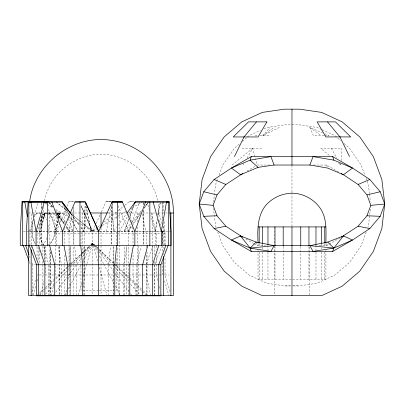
<?xml version="1.0" encoding="UTF-8"?>
<svg xmlns="http://www.w3.org/2000/svg" width="405" height="405" viewBox="0 0 405 405"><rect width="100%" height="100%" fill="white"/><g stroke="black" fill="none" stroke-linecap="round" stroke-linejoin="round"><path stroke-width="0.3" stroke-dasharray="2.02 1.52" d="M29.94 245.46L29.94 231.29L29.403 228.212M41.442 215.485L41.437 244.838L41.426 215.516M41.447 202.373L41.447 209.243L41.421 201.796M56.416 245.46L56.416 231.29L48.068 208.246M69.169 295.827L69.169 246.265M70.794 295.827L70.794 246.265L70.794 295.199M73.128 295.199L73.128 246.265M73.877 207.36L73.867 244.838L73.847 207.497M83.931 295.199L83.936 246.265M84.255 295.199L84.255 246.265M92.588 245.46L92.588 231.29L81.02 205.715L92.588 231.29L99.64 227.119M111.324 206.732L111.309 244.838L111.294 206.864M113.461 295.199L113.461 246.265M124.264 295.199L124.264 245.638M128.223 295.199L128.223 246.265M128.755 245.46L128.755 231.29L131.109 224.8M143.745 209.861L143.734 244.838L143.729 209.901M143.75 204.864L143.75 201.741M155.231 245.46L155.231 231.29L157.277 219.596L155.231 231.29L150.873 215.612M162.466 201.756L162.461 221.11L162.456 202.399M164.921 244.843L164.921 231.29L164.248 219.981M85.283 202.601L83.936 231.463L80.555 226.886L83.936 231.463L85.303 202.54M43.988 245.177A16.534 6.328 90 0 1 40.54 237.786C39.386 229.63 38.46 219.044 45.132 212.984L47.547 213.546L60.107 212.984L58.836 219.065M338.494 163.043L340.883 165.032L340.959 163.792M341.147 160.699L341.911 148.331L320.806 148.331L329.888 155.885M43.578 206.555L43.158 212.984L37.032 233.65L37.032 246.174M86.052 212.984L84.463 233.65L84.463 244.924M83.531 286.887L84.463 274.985L84.463 245.552M47.547 213.546C54.397 217.51 55.612 226.608 54.665 233.796A16.534 10.064 -90 0 1 48.549 244.954A16.534 10.064 90 0 0 53.657 237.786L57.874 221.494M108.732 263.974L110.418 246.696M213.481 202.277L215.587 184.477L217.996 177.992M370.398 209.026L368.368 226.213L367.932 227.392M72.095 212.984L69.032 233.65L69.032 244.924M65.904 295.655L66.825 289.575M68.384 279.242L69.032 274.985L69.032 245.552M160.289 202.368L157.92 215.905L160.39 201.776M123.778 263.974L127.033 246.696M106.338 231.463L111.486 204.991M44.56 200.784C49.506 174.555 74.414 154.28 101.027 154.168C128.056 154.264 153.262 175.193 157.727 201.938M151.667 274.985L55.774 274.985L55.774 233.65L58.198 222.102M51.354 295.655L54.214 282.28M42.859 215.197L45.132 212.984L39.903 233.65L37.032 233.65M58.026 220.943L54.665 233.796L55.774 233.65M58.669 218.492L60.107 212.984L56.958 213.015M40.191 295.655L44.013 281.065M58.669 218.452L60.107 212.984L55.936 213.896M136.698 263.994L141.31 246.655M78.312 295.048L81.962 281.758M83.455 276.321L86.776 264.242M86.943 263.64L91.92 245.516M92.087 244.914L92.588 243.101L94.416 244.822L92.588 243.101L90.755 244.822L92.588 243.101L94.299 244.959M29.94 231.29L33.129 219.834M34.293 215.637L38.156 201.751M41.548 217.824L45.132 212.984L39.214 233.65L39.214 244.924M33.342 295.063L35.934 286.203M37.488 280.893L38.004 279.121M31.848 292.111L35.959 278.529M55.009 229.519L57.743 220.659M58.472 218.3L60.107 212.984L56.351 215.242M146.61 263.994L152.265 246.655M39.695 229.519L45.132 212.984L40.54 221.251M319.145 245.658L326.557 245.658L327.377 243.278M131.964 222.441L139.447 201.791M141.431 210.646L124.264 231.463L129.301 217.895M134.339 204.322L129.524 217.303L134.374 204.282M124.264 231.463L129.322 217.87M219.09 175.046L222.816 165.032L234.318 148.331L239.937 143.527M366.176 232.106L361.138 245.658L349.636 262.359L334.651 275.172L317.196 283.227L298.465 285.976L291.975 285.976M154.958 264.009L161.509 246.62M56.416 231.29L59.353 224.335M60.325 222.036L65.954 208.691M66.911 206.428L68.891 201.741L73.877 201.736M39.908 225.236L45.132 212.984M54.665 225.236L57.14 219.667M58.128 217.439L60.107 212.984L57.075 216.872M95.16 225.605L92.588 231.29L79.572 223.595M96.182 223.347L100.313 214.24M101.326 212.002L105.978 201.736L111.431 201.736M64.977 295.098L66.739 291.782M68.207 289.013L80.838 265.229M82.893 261.357L91.414 245.314M91.707 244.757L92.588 243.101L94.102 245.121M119.576 231.463L127.56 216.412M127.858 215.855L132.886 206.378M243.071 165.032L243.992 163.412M247.065 158.026L252.593 148.331L255.509 158.471M128.223 231.463L140.388 213.845M144.312 208.165L148.6 201.948L144.61 206.788M127.216 231.463L131.276 225.863M132.744 223.828L140.869 212.625M144.175 208.054L148.25 202.439M112.15 203.847L113.461 231.463L116.458 227.397M117.89 225.453L126.588 213.663M53.506 295.149L54.265 294.136M55.784 292.116L66.784 277.46M68.303 275.44L76.651 264.323M77.031 263.817L80.823 258.765M82.342 256.745L90.69 245.627M91.069 245.121L92.588 243.101L93.469 244.757M53.657 221.251L56.695 217.358M279.369 127.464L262.83 135.518L270.135 127.464M45.542 294.258L54.098 284.958M55.809 283.095L67.782 270.074M68.207 269.608L72.06 265.422M73.771 263.564L81.896 254.725M82.321 254.259L90.447 245.425M90.877 244.959L92.588 243.101L93.084 244.914M39.594 294.769L45.026 289.469M45.481 289.028L54.088 280.64M55.895 278.873L67.675 267.391M68.126 266.946L70.845 264.298M71.295 263.858L81.714 253.697M82.169 253.257L88.963 246.63M37.24 295.225L39.072 293.498M39.528 293.068L45.016 287.899M45.476 287.469L55.08 278.422M55.536 277.992L67.888 266.358M68.344 265.928L70.176 264.207M70.632 263.776L81.607 253.439M82.068 253.009L88.928 246.544M242.276 141.527L246.964 137.523M247.43 137.118L249.303 135.518L260.562 130.324M232.08 165.032L252.593 148.331M97.458 227.357L92.588 231.29L79.431 220.669L92.588 231.29L81.005 205.77M97.949 226.957L100.379 224.998M103.796 222.229L117.42 211.228M117.931 210.802L124.239 205.725M124.755 205.289L129.104 201.791L134.05 201.791M262.83 135.518L274.144 127.464M52.058 217.824L55.814 215.566M102.354 225.509L117.541 216.533M118.088 216.199L126.76 211.076M132.197 207.856L142.489 201.776M247.05 170.991L255.216 166.283M326.557 245.658L328.733 244.402M329.28 244.088L340.17 237.816M263.944 128.765L266.758 127.464L285.484 124.715L290.299 124.715M44.383 213.546L45.603 213.126L50.914 212.984M49.977 215.197L55.338 214.027M217.779 232.106L222.816 245.658L234.318 262.359L249.303 275.172L266.758 283.227L285.484 285.976L291.975 285.024M54.432 213.04L38.384 212.984A16.534 6.328 -90 0 0 34.4 216.67A16.534 6.328 90 0 1 38.384 212.984A16.534 10.064 90 0 1 40.991 213.546M291.975 124.715L298.465 124.715L317.196 127.464L321.702 129.544M255.018 135.518L257.423 135.518M259.828 135.518L270.641 135.518M324.127 135.518L313.313 135.518L309.81 127.464L322.557 132.835M324.729 135.518L328.931 135.518L324.876 133.812M242.043 148.331L263.149 148.331M269.75 165.032L257.398 165.032L255.682 159.069M313.586 165.032L326.557 165.032L339.081 172.246M129.144 201.741L134.075 201.741M68.865 201.801L73.847 201.801M28.694 212.984L31.16 212.984L31.16 248.326M32.359 212.984L40.201 212.984M40.804 212.984L68.941 212.984M71.093 212.984L89.171 212.984M107.892 212.984L126.325 212.984M128.476 212.984L156.416 212.984M163.676 212.984L156.927 212.984L158.147 217.237M165.483 212.984L167.285 212.984M23.394 231.29L35.002 231.29M35.635 231.29L61.408 231.29M63.479 231.29L78.869 231.29M79.299 231.29L98.916 231.29M99.448 231.29L133.716 231.29M135.989 231.29L161.777 231.29M162.405 231.29L164.921 231.29M29.509 231.463L35.174 231.463M35.802 231.463L161.59 231.463M162.218 231.463L168.515 231.463M169.143 231.463L171.031 231.463M54.675 233.65L62.719 233.65M63.352 233.65L80.144 233.65M80.762 233.65L116.367 233.65M117.592 233.65L149.87 233.65M150.473 233.65L161.686 233.65M162.152 231.22L162.845 233.65L165.027 233.65L165.027 244.924M254.127 243.78L257.398 245.658L265.427 245.658M31.919 262.85L32.552 264.592L35.655 264.592M37.032 274.985L38.121 274.985M39.214 274.985L43.861 274.985M53.981 274.985L45.603 274.985L45.603 245.906M152.265 274.985L162.845 274.985L162.845 262.46M164.658 274.985L168.885 274.985M285.484 285.976L290.299 285.976M98.698 290.512L80.98 290.512L80.98 264.131M99.271 290.512L114.038 290.512M115.81 290.512L116.412 290.512L116.412 264.131M111.436 201.796L105.948 201.786L111.294 201.801M292.567 285.11L298.465 285.976M322.264 129.802L334.651 135.518L340.742 140.722M245.962 239.071L253.586 243.466M44.839 203.042L46.504 204.039M47.01 204.328L53.009 207.886M55.693 209.461L67.63 216.523M68.187 216.862L79.021 223.266M309.81 127.464L321.125 135.518M56.047 201.796L67.741 211.233M56.052 201.751L67.746 211.202M344.017 143.527L349.636 148.331L361.138 165.032L364.865 175.046M96.243 246.544L97.615 247.84M99.448 249.561L114.083 263.346M115.911 265.067L129.18 277.562M129.635 277.992L141.527 289.19M143.355 290.917L147.931 295.225M96.208 246.63L97.57 247.956M99.382 249.723L113.876 263.858M114.326 264.298L129.276 278.873M129.727 279.313L141.958 291.236M142.408 291.681L146.033 295.21M94.724 245.425L97.716 248.68M99.427 250.538L111.405 263.564M113.116 265.422L113.972 266.353M114.397 266.819L128.937 282.629M130.648 284.492L140.484 295.189M52.802 206.808L48.782 201.933L53.075 208.15M55.566 210.165L73.128 231.463L68.086 217.875M94.481 245.627L97.519 249.667M99.038 251.687L108.14 263.817M108.52 264.323L113.835 271.396M115.349 273.421L129.008 291.61M130.526 293.63L131.665 295.149M49.147 202.444L53.101 208.18M56.528 212.625L64.643 223.828L56.553 212.65M57.368 214.367L64.522 224.729L57.029 213.87M331.361 148.331L336.889 158.026M339.962 163.412L340.883 165.032M93.763 245.314L97.58 252.502M99.341 255.823L103.452 263.569M103.746 264.121L114.028 283.485M115.496 286.249L120.194 295.098M64.522 206.423L68.956 214.772M69.25 215.323L77.821 231.463L69.842 216.417M64.527 206.383L69.549 215.86M117.992 205.791L128.755 231.29M29.342 261.691L30.431 264.592M365.958 177.992L368.368 184.477L369.456 193.681M216.022 227.392L215.587 226.213L213.481 208.413M63.043 204.287L67.863 217.308M29.388 255.894L30.441 258.795M45.714 201.746L46.585 204.155M326.557 165.032L327.25 167.042M256.168 242.084L257.398 245.658M170.029 291.519L165.027 274.985L165.027 256.826M162.051 223.611L158.897 212.984L158.406 205.386L157.839 202.51M162.926 226.567L165.027 233.65M164.572 280.893L168.885 295.655M159.018 220.279L161.104 227.575M147.015 201.746L149.374 210.215M93.251 245.516L97.732 261.827M99.225 267.259L106.864 295.048M43.861 246.655L48.479 263.994M157.884 280.457L156.452 274.985L156.452 254.942M159.479 286.537L159.96 288.36M161.549 294.44L161.868 295.655M151.146 212.984L156.452 233.65L156.452 244.924M150.706 295.655L146.281 274.985L146.281 254.942M142.206 214.199L146.281 233.65L146.281 248.68M86.149 206.277L91.054 231.463L86.285 206.839M58.138 246.696L61.393 263.974M136.156 295.655L133.027 274.985L133.027 253.064M129.965 212.984L131.225 221.494M132.035 226.962L133.027 233.65L133.027 244.924M369.527 194.299L370.398 201.665M74.753 246.696L76.439 263.974M119.212 295.655L117.592 274.985L117.592 246.802M116.007 212.984L116.438 218.619M163.164 201.756L163.802 212.448M112.114 202.54L113.461 231.463M143.724 202.414L143.724 204.91M325.924 243.299L325.924 246.448M325.924 250.229L325.924 279.197L258.031 279.197L258.031 250.229M324.769 243.299L324.769 246.448M324.769 252.118L324.769 279.197M321.378 243.926L321.378 247.075M321.378 247.708L321.378 248.969M321.378 252.118L321.378 279.197M315.981 245.187L315.981 279.197M309.693 247.101L309.693 295.022M308.949 246.448L308.949 279.197M300.763 246.448L300.763 279.197M291.975 165.255L291.975 192.066M291.975 192.699L291.975 226.061M283.191 246.448L283.191 279.197M275.005 246.448L275.005 279.197M274.261 226.921L274.261 245.207M274.261 245.84L274.261 295.022M267.973 245.187L267.973 251.485M267.973 252.118L267.973 279.197M262.577 243.926L262.577 248.969M262.577 252.118L262.577 279.197M259.185 243.299L259.185 246.448M259.185 252.118L259.185 279.197M258.031 243.299L258.031 246.448M165.027 250.558L165.027 251.814M163.676 222.451L163.676 248.326M163.676 253.373L163.676 254.634M162.845 233.65L162.845 244.924M162.845 245.552L162.845 251.186M156.452 245.552L156.452 249.308M154.74 265.209L154.74 295.032M154.497 246.265L154.497 255.049M154.497 261.321L154.497 295.199M152.599 246.265L152.599 261.949M152.179 212.984L152.179 263.468M147.02 251.91L147.02 295.199M146.413 265.209L146.413 295.032M138.156 246.265L138.156 295.199M137.199 212.984L137.199 221.819M137.199 226.866L137.199 264.733M137.199 265.361L137.199 295.655M136.536 265.209L136.536 295.032M126.598 246.265L126.598 295.199M123.662 265.209L123.662 295.032M119.753 212.984L119.753 264.733M119.753 265.361L119.753 295.655M116.412 231.463L116.412 245.283M116.412 258.476L116.412 263.503M113.137 246.265L113.137 295.199M108.672 265.209L108.672 295.032M101.027 228.015L101.027 295.655M92.588 243.101L92.588 244.974M92.588 245.602L92.588 295.032M82.306 212.984L82.306 253.373M80.98 231.463L80.98 245.283M80.98 254.077L80.98 263.503M76.499 265.209L76.499 295.032M64.861 212.984L64.861 223.079M64.861 227.499L64.861 245.167M64.861 255.266L64.861 264.733M64.861 265.361L64.861 295.655M61.509 264.592L61.509 295.032M49.881 212.984L49.881 245.167M49.881 249.586L49.881 264.733M49.881 265.361L49.881 295.655M48.635 265.209L48.635 295.032M42.895 246.265L42.895 255.049M42.895 261.321L42.895 295.827M39.214 249.936L39.214 263.711M38.384 247.308L38.384 260.491M37.032 246.802L37.032 258.704M32.552 264.592L32.552 295.032M41.492 213.789A16.534 10.064 90 0 1 46.631 220.036M48.104 225.236A16.534 10.064 90 0 1 48.104 233.796M47.102 237.786A16.534 10.064 90 0 1 41.988 244.954M44.383 245.486A16.534 6.328 -90 0 1 40.54 237.786M44.798 246.265L44.798 261.949L44.793 246.265M50.372 251.91L50.372 295.199L50.372 251.91M59.236 246.265L59.236 295.199L59.236 246.265M162.461 231.103L162.456 244.838L162.456 231.108M78.945 220.279L70.662 213.592L78.95 220.259M79.051 224.851L70.794 213.668L79.056 224.841M70.176 231.463L66.121 225.863L70.176 231.463M69.174 231.463L65.954 226.8L69.174 231.463M33.362 219.454A16.534 6.328 -90 0 0 35.22 243.835A16.534 6.328 90 0 1 33.362 219.454"/><path stroke-width="0.61" d="M22.715 245.46L22.715 201.766L24.776 201.761L27.358 216.523M28.826 245.638L28.826 201.938L30.886 201.933L36.05 231.463L36.05 245.638M47.547 245.638L47.557 201.923L44.266 201.923L36.05 231.463M62.527 245.638L62.527 231.463L51.82 201.923M79.972 245.638L79.987 201.913M117.42 245.638L117.435 201.908M134.865 245.638L134.865 231.463L145.572 201.918M149.845 245.638L149.86 201.918M161.342 245.638L161.342 231.463L166.506 201.928L169.27 201.933L171.031 231.463L171.031 245.638L26.36 245.638L26.36 231.463L28.122 201.938L62.162 201.923L70.419 213.131L62.157 201.968L62.75 203.082M168.566 245.638L168.576 201.933L166.506 201.928M116.645 245.638L114.782 264.764L114.782 295.827M199.204 204.029L202.105 179.476L210.61 156.598L224.142 136.956L241.775 121.88L262.308 112.403L284.34 109.173L299.614 109.173L321.646 112.403L342.179 121.88L359.812 136.956L373.344 156.598L381.849 179.476L384.75 204.029L381.849 228.577L373.344 251.459L359.812 271.102L342.179 286.178L321.646 295.655L262.308 295.655L241.775 286.178L224.142 271.102L210.61 251.459L202.105 228.577L199.204 204.029L203.766 191.752L214.144 179.476L231.437 168.04L251.292 156.598L332.662 156.598L352.517 168.04L369.811 179.476L380.189 191.752L384.75 204.029L380.189 216.305L369.811 228.577L352.517 240.018L332.662 251.459L251.292 251.459L231.437 240.018L214.144 228.577L203.766 216.305L199.204 204.029L213.121 205.345L216.999 215.779L225.818 226.213L242.696 237.188M258.031 242.671C257.423 228.931 257.276 213.359 267.973 203.052C274.499 196.926 283.034 193.423 291.975 193.165C303.907 193.367 315.206 199.827 321.378 210.043C327.063 219.986 325.898 231.68 325.924 242.671M133.377 245.638L129.772 264.764L129.772 295.827M111.82 203.194L112.084 201.913L122.391 201.913L134.865 231.463M29.54 202.318C34.202 164.344 72.505 134.44 110.514 140.231C145.658 144.838 173.912 177.547 173.365 212.984L173.365 295.655L28.694 295.655L28.694 245.8M147.739 245.638L142.646 264.764L142.646 295.827M158.76 245.638L152.523 264.764L152.523 295.827M251.292 156.598L250.072 160.152L231.437 168.04L240.514 174.752L258.066 167.361L274.079 165.032L309.876 165.032L327.599 168.05L343.44 174.752L358.131 184.477L366.955 194.911L370.833 205.345L366.955 215.779L358.131 226.213L341.258 237.188M332.662 251.459L333.821 248.088L343.44 235.938L352.517 240.018L333.821 248.088L313.035 251.459L309.876 245.658L274.079 245.658L250.133 248.088L231.437 240.018L240.514 235.938L256.168 242.084L274.079 245.658L270.92 251.459L250.133 248.088L240.514 235.938M165.691 245.638L158.735 264.764L158.735 295.827M134.779 203.143L135.214 201.963L169.275 201.948L135.255 201.918L127.124 212.934M134.814 203.097L135.255 201.918L134.035 204.191M213.121 205.345L216.999 194.911L225.818 184.477L242.696 173.497M309.876 165.032L313.035 156.598L333.882 160.152L352.517 168.04L343.44 174.752L341.258 173.497M29.337 245.638L36.541 264.764L36.541 295.827L160.851 295.827L160.851 264.764L168.055 245.638M62.527 231.463L75.001 201.913L85.334 201.913L98.698 231.463L98.698 295.827M112.084 201.913L98.698 231.463L85.334 201.913L74.976 201.973M234.444 156.598L244.007 136.956L256.476 121.88M256.168 242.084L250.133 248.088L251.292 251.459M358.131 184.477L369.811 179.476M327.787 242.084L333.821 248.088L309.876 245.658L327.787 242.084L343.44 235.938M366.955 194.911L380.189 191.752M214.144 228.577L225.818 226.213M370.833 205.345L384.75 204.029M203.766 216.305L216.999 215.779M29.727 201.786L22.007 201.796L29.535 201.796M48.818 201.973L28.117 201.968L62.162 201.923L63.347 204.155M29.712 201.761L22.012 201.766L20.25 231.29L20.25 245.46L26.33 245.46M44.251 201.968L47.532 201.968M90.421 212.984L107.269 212.984M169.695 212.984L173.365 212.984M258.031 226.921L325.924 226.921M36.541 264.764L160.851 264.764M22.705 201.781L24.781 201.781M28.816 201.953L30.891 201.958M366.955 215.779L380.189 216.305M358.131 226.213L369.811 228.577M203.766 191.752L216.999 194.911M214.144 179.476L225.818 184.477M258.066 167.361L250.072 160.152L270.92 156.598L274.079 165.032M327.478 121.88L339.927 136.89L349.51 156.598M23.227 245.46L28.902 260.531M31.701 245.638L38.657 264.764L38.657 295.827M25.591 245.46L28.968 254.735M332.662 156.598L333.882 160.152M38.632 245.638L44.869 264.764L44.869 295.827M153.125 201.918L161.342 231.463M49.653 245.638L54.746 264.764L54.746 295.827M64.015 245.638L67.62 264.764L67.62 295.827M80.747 245.638L82.61 264.764L82.61 295.827M324.769 226.921L324.769 242.671M321.378 226.921L321.378 243.299M315.981 226.921L315.981 244.559M308.949 226.921L308.949 245.82M300.763 226.921L300.763 245.82M291.975 109.173L291.975 165.032M291.975 226.921L291.975 295.655M283.191 226.921L283.191 245.82M275.005 226.921L275.005 245.82M267.973 226.921L267.973 244.559M262.577 226.921L262.577 243.299M259.185 226.921L259.185 242.671M170.9 212.984L170.9 295.655M163.676 256.527L163.676 295.655M101.027 212.984L101.027 227.499M31.16 249.586L31.16 295.655M266.875 121.88L258.061 136.956L233.229 136.956L248.498 121.88L266.875 121.88M339.927 136.89L325.893 136.956L317.08 121.88L335.456 121.88L350.725 136.956L339.927 136.89M122.421 201.973L112.058 201.963L122.421 201.973"/></g></svg>
